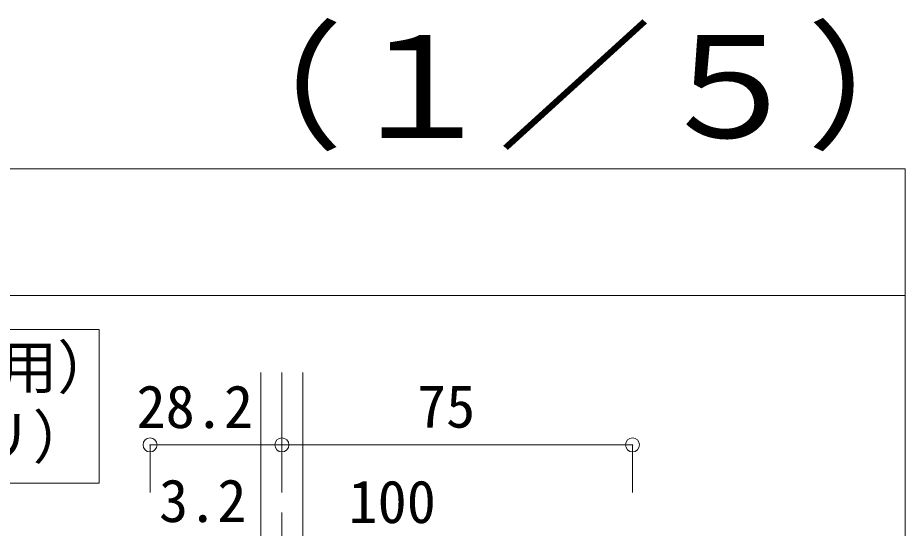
# Model space of a CAD drawing. Units: millimetres on the paper, enlarged 15 times, with parts at other scales. Extents: x -2895 to 2955, y -2104 to 2057.
# Drawn here: x -585 to -15, y 615 to 943 of the extents above; entities that cross this region are included whole.
import ezdxf
from ezdxf.enums import TextEntityAlignment as Align

# ---------------------------------------------------------------- set-up
doc = ezdxf.new("R2010")
doc.units = ezdxf.units.MM
doc.header["$LTSCALE"] = 15
doc.header["$PDMODE"] = 32
doc.header["$PDSIZE"] = 9
doc.linetypes.add('CHAIN1', pattern=[8, 5, -1, 1, -1])
for name, color, linetype, lineweight in [('1-0_中心線', 4, 'CHAIN1', 9), ('1-1_吊り材', 3, 'Continuous', 18), ('1-5_寸法', 4, 'Continuous', 9), ('1-6_文字', 7, 'Continuous', 18), ('1-E', 3, 'Continuous', 18)]:
    doc.layers.add(name, color=color, linetype=linetype, lineweight=lineweight)
doc.styles.add('ＭＳ ゴシック', font='')
doc.styles.get('ＭＳ ゴシック').set_extended_font_data('MS Gothic')

msp = doc.modelspace()

# ---------------------------------------------------------------- linework, layer by layer
at = {"layer": '1-0_中心線'}
msp.add_line((-415.16, 714.79), (-415.16, 455.52), dxfattribs=at)
at = {"layer": '1-1_吊り材'}
for p, q in [((-428.66, 714.79), (-428.66, 569.63)), ((-401.66, 714.79), (-401.66, 569.63))]:
    msp.add_line(p, q, dxfattribs=at)
at = {"layer": '1-5_寸法'}
for p, q in [((-499.76, 668.28), (-415.16, 668.28)), ((-499.76, 668.28), (-499.76, 637.63)), ((-415.16, 668.28), (-415.16, 637.63)), ((-415.16, 668.28), (-190.16, 668.28)), ((-190.16, 668.28), (-190.16, 637.63))]:
    msp.add_line(p, q, dxfattribs=at)
at = {"layer": '1-5_寸法', "color": 3}
for p in [(-499.76, 668.28), (-415.16, 668.28), (-190.16, 668.28)]:
    msp.add_point(p, dxfattribs=at)
at = {"layer": '1-6_文字'}
for p in [(-978.78, 742.37), (-532.36, 643.77)]:
    msp.add_line(p, (-532.36, 742.37), dxfattribs=at)
msp.add_lwpolyline([(-978.78, 643.77), (-846.98, 643.77), (-532.36, 643.77)], dxfattribs=at)
at = {"layer": '1-E'}
for p, q in [((-2850.14, 845.61), (-15.14, 845.61)), ((-15.14, 52.64), (-15.14, 845.61)), ((-2850.14, 764.24), (-15.14, 764.24))]:
    msp.add_line(p, q, dxfattribs=at)

# ---------------------------------------------------------------- texts
at = {"layer": '1-5_寸法', "color": 7, "style": 'ＭＳ ゴシック'}
for s, p in [('28.2', (-508.44, 670.83)), ('75', (-328.47, 671.09)), ('3.2', (-493.98, 610.48)), ('100', (-372.43, 609.82))]:
    msp.add_text(s, height=27.49, dxfattribs=at).set_placement(p, align=Align.BOTTOM_LEFT)
at = {"layer": '1-6_文字', "style": 'ＭＳ ゴシック', "width": 1.1}
msp.add_text('□斜め部材（ブレース）下部取付金具 対応図\u3000 \u3000\u3000（１／５）', height=65.98, dxfattribs=at).set_placement((-2850.14, 845.61), align=Align.BOTTOM_LEFT)
at = {"layer": '1-6_文字', "style": 'ＭＳ ゴシック'}
for s, p in [('ブレース金具RP（勾配用）', (-971.62, 696.12)), ('（折り返し １０mmアリ）', (-968.64, 651.36))]:
    msp.add_text(s, height=27.49, dxfattribs=at).set_placement(p, align=Align.BOTTOM_LEFT)

doc.saveas('drawing.dxf')
